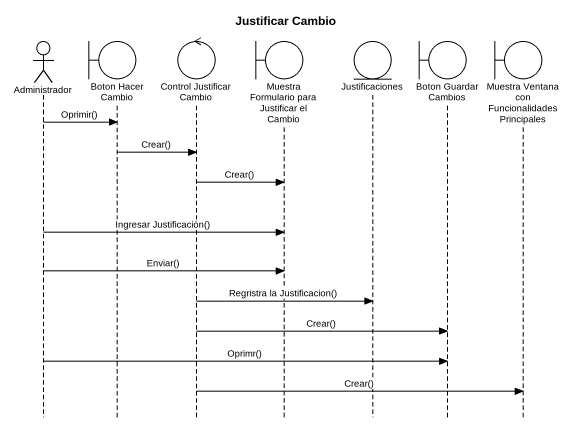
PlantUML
@startuml
title Justificar Cambio
hide footbox
actor Administrador
boundary "Boton Hacer Cambio" as Boton_Hacer_Cambio
control "Control Justificar Cambio" as Control_Justificar_Cambio
boundary "Muestra Formulario para Justificar el Cambio" as Muestra_Formulario_para
entity Justificaciones
boundary "Boton Guardar Cambios" as Boton_Guardar_Cambios
boundary "Muestra Ventana con Funcionalidades Principales" as Muestra_Ventana_con

Administrador -> Boton_Hacer_Cambio : Oprimir()
Boton_Hacer_Cambio -> Control_Justificar_Cambio : Crear()
Control_Justificar_Cambio -> Muestra_Formulario_para : Crear()
Administrador -> Muestra_Formulario_para : Ingresar Justificación()
Administrador -> Muestra_Formulario_para : Enviar()
Control_Justificar_Cambio -> Justificaciones : Regristra la Justificacion()
Control_Justificar_Cambio -> Boton_Guardar_Cambios : Crear()
Administrador -> Boton_Guardar_Cambios : Oprimr()
Control_Justificar_Cambio -> Muestra_Ventana_con : Crear()
@enduml
